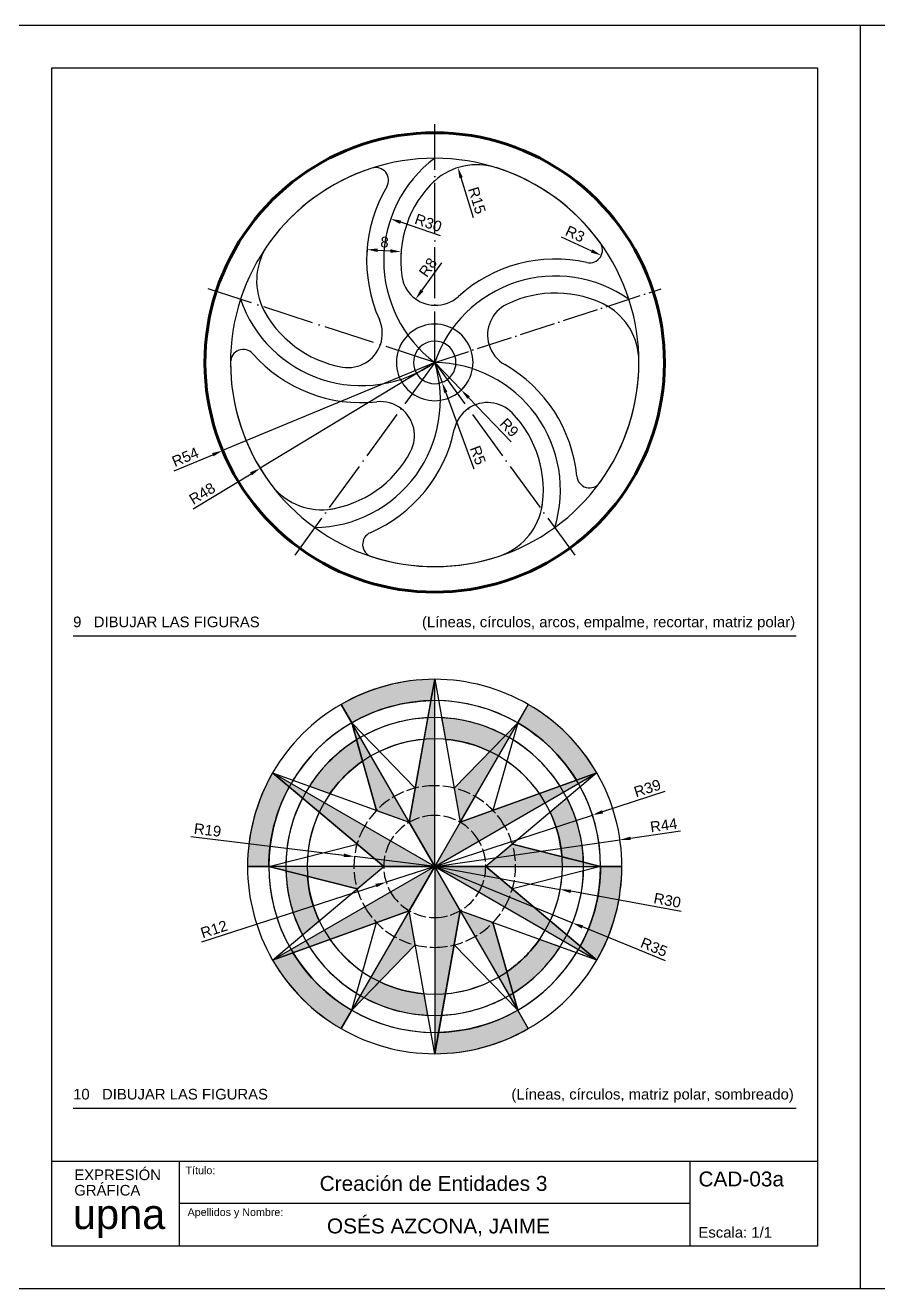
# Model space of a CAD drawing. Header units: millimetres. Extents: x 4357 to 9851, y 1421 to 2962.
# Drawn here: x 4581.1 to 4781.7, y 1421.5 to 1718.5 of the extents above; entities that cross this region are included whole.
import ezdxf

# ---------------------------------------------------------------- set-up
doc = ezdxf.new("R2010")
doc.units = ezdxf.units.MM
doc.linetypes.add('ACAD_ISO02W100', pattern=[15, 12, -3])
doc.linetypes.add('ACAD_ISO04W100', pattern=[30, 24, -3, 0, -3])
for name, color, linetype in [('010_formato', 5, 'Continuous'), ('015_cajetin', 4, 'Continuous'), ('020_rotulacion_textos', 4, 'Continuous'), ('030_linea_continua_gruesa', 7, 'Continuous'), ('031_linea_continua_fina', 4, 'Continuous'), ('033_linea_discontinua_fina', 4, 'Continuous'), ('034_ejes', 2, 'Continuous'), ('035_rayados_sombreados', 3, 'Continuous'), ('040_cotas', 1, 'Continuous')]:
    doc.layers.add(name, color=color, linetype=linetype)
doc.styles.add('Arial 1.8', font='arial.ttf', dxfattribs={"height": 1.8})
doc.styles.add('Arial 2.5', font='arial.ttf', dxfattribs={"height": 2.5})
doc.styles.add('Arial 3.5', font='arial.ttf', dxfattribs={"height": 3.5})
doc.styles.add('LogoUpna', font='swissl.ttf')
doc.dimstyles.new('Arial 2.5', dxfattribs={"dimtxt": 2.5, "dimasz": 2.5, "dimexe": 1.25, "dimexo": 0, "dimgap": 0.7, "dimtad": 1, "dimtxsty": 'Arial 2.5', "dimcen": 2.5, "dimadec": 0, "dimazin": 0, "dimtfac": 1, "dimtmove": 0, "dimatfit": 3, "dimfxl": 1, "dimarcsym": 0})

# ---------------------------------------------------------------- blocks, each defined once
blk = doc.blocks.new('*D10')
at = {"layer": '040_cotas', "color": 0, "lineweight": -2, "transparency": 16777216}
blk.add_line((4686.49, 1673.18), (4683.53, 1682.62), dxfattribs=at)
at = {"layer": '040_cotas', "color": 0, "transparency": 16777216}
blk.add_solid([(4683.93, 1682.75), (4683.14, 1682.5), (4682.79, 1685.01)], dxfattribs=at)
at = {"layer": 'Defpoints', "color": 0, "transparency": 16777216}
for p in [(4682.79, 1685.01), (4687.27, 1670.69)]:
    blk.add_point(p, dxfattribs=at)
at = {"layer": '040_cotas', "color": 0, "transparency": 16777216, "insert": (4687.27, 1677.3), "char_height": 2.5, "attachment_point": 5, "rotation": 287.3953, "style": 'Arial 2.5'}
blk.add_mtext('R15', dxfattribs=at)
blk = doc.blocks.new('*D11')
at = {"layer": '040_cotas', "color": 0, "lineweight": -2, "transparency": 16777216}
blk.add_line((4678.94, 1662.63), (4674.33, 1656.17), dxfattribs=at)
at = {"layer": '040_cotas', "color": 0, "transparency": 16777216}
blk.add_solid([(4673.99, 1656.41), (4674.67, 1655.92), (4672.88, 1654.13)], dxfattribs=at)
at = {"layer": 'Defpoints', "color": 0, "transparency": 16777216}
for p in [(4677.53, 1660.64), (4672.88, 1654.13)]:
    blk.add_point(p, dxfattribs=at)
at = {"layer": '040_cotas', "color": 0, "transparency": 16777216, "insert": (4675.76, 1661.56), "char_height": 2.5, "attachment_point": 5, "rotation": 54.4818, "style": 'Arial 2.5'}
blk.add_mtext('R8', dxfattribs=at)
blk = doc.blocks.new('*D12')
at = {"layer": '040_cotas', "color": 0, "lineweight": -2, "transparency": 16777216}
blk.add_line((4678.67, 1668.96), (4669.34, 1672.16), dxfattribs=at)
at = {"layer": '040_cotas', "color": 0, "transparency": 16777216}
blk.add_solid([(4669.47, 1672.56), (4669.2, 1671.77), (4666.97, 1672.98)], dxfattribs=at)
at = {"layer": 'Defpoints', "color": 0, "transparency": 16777216}
for p in [(4666.97, 1672.98), (4695.34, 1663.22)]:
    blk.add_point(p, dxfattribs=at)
at = {"layer": '040_cotas', "color": 0, "transparency": 16777216, "insert": (4675.83, 1672.02), "char_height": 2.5, "attachment_point": 5, "rotation": 341.026, "style": 'Arial 2.5'}
blk.add_mtext('R30', dxfattribs=at)
blk = doc.blocks.new('*D13')
at = {"layer": '040_cotas', "color": 0, "lineweight": -2, "transparency": 16777216}
blk.add_line((4707.04, 1668.77), (4714.23, 1665.42), dxfattribs=at)
at = {"layer": '040_cotas', "color": 0, "transparency": 16777216}
blk.add_solid([(4714.41, 1665.8), (4714.05, 1665.04), (4716.5, 1664.37)], dxfattribs=at)
at = {"layer": 'Defpoints', "color": 0, "transparency": 16777216}
for p in [(4713.78, 1665.63), (4716.5, 1664.37)]:
    blk.add_point(p, dxfattribs=at)
at = {"layer": '040_cotas', "color": 0, "transparency": 16777216, "insert": (4710.34, 1669.42), "char_height": 2.5, "attachment_point": 5, "rotation": 335.0387, "style": 'Arial 2.5'}
blk.add_mtext('R3', dxfattribs=at)
blk = doc.blocks.new('*D14')
at = {"layer": '040_cotas', "color": 0, "lineweight": -2, "transparency": 16777216}
for p, q in [((4677.34, 1639.22), (4683.59, 1632.74)), ((4695.32, 1620.57), (4685.32, 1630.94))]:
    blk.add_line(p, q, dxfattribs=at)
blk.add_arc((4677.34, 1639.22), 9, 306, 321.9104, dxfattribs=at)
at = {"layer": '040_cotas', "color": 0, "transparency": 16777216}
blk.add_solid([(4685.62, 1631.23), (4685.02, 1630.65), (4683.59, 1632.74)], dxfattribs=at)
at = {"layer": 'Defpoints', "color": 0, "transparency": 16777216}
for p in [(4677.34, 1639.22), (4683.59, 1632.74)]:
    blk.add_point(p, dxfattribs=at)
at = {"layer": '040_cotas', "color": 0, "transparency": 16777216, "insert": (4694.86, 1623.9), "char_height": 2.5, "attachment_point": 5, "rotation": 313.9527, "style": 'Arial 2.5'}
blk.add_mtext('R9', dxfattribs=at)
blk = doc.blocks.new('*D15')
at = {"layer": '040_cotas', "color": 0, "lineweight": -2, "transparency": 16777216}
for p, q in [((4677.34, 1639.22), (4679.07, 1634.53)), ((4686.59, 1614.16), (4679.94, 1632.19))]:
    blk.add_line(p, q, dxfattribs=at)
at = {"layer": '040_cotas', "color": 0, "transparency": 16777216}
blk.add_solid([(4680.33, 1632.33), (4679.55, 1632.04), (4679.07, 1634.53)], dxfattribs=at)
at = {"layer": 'Defpoints', "color": 0, "transparency": 16777216}
for p in [(4677.34, 1639.22), (4679.07, 1634.53)]:
    blk.add_point(p, dxfattribs=at)
at = {"layer": '040_cotas', "color": 0, "transparency": 16777216, "insert": (4687.5, 1617.4), "char_height": 2.5, "attachment_point": 5, "rotation": 290.2568, "style": 'Arial 2.5'}
blk.add_mtext('R5', dxfattribs=at)
blk = doc.blocks.new('*D16')
at = {"layer": '040_cotas', "color": 0, "lineweight": -2, "transparency": 16777216}
for p, q in [((4677.34, 1639.22), (4636.3, 1614.33)), ((4620.56, 1604.78), (4634.16, 1613.03))]:
    blk.add_line(p, q, dxfattribs=at)
at = {"layer": '040_cotas', "color": 0, "transparency": 16777216}
blk.add_solid([(4633.95, 1613.39), (4634.38, 1612.68), (4636.3, 1614.33)], dxfattribs=at)
at = {"layer": 'Defpoints', "color": 0, "transparency": 16777216}
for p in [(4677.34, 1639.22), (4636.3, 1614.33)]:
    blk.add_point(p, dxfattribs=at)
at = {"layer": '040_cotas', "color": 0, "transparency": 16777216, "insert": (4622.69, 1608.39), "char_height": 2.5, "attachment_point": 5, "rotation": 31.2387, "style": 'Arial 2.5'}
blk.add_mtext('R48', dxfattribs=at)
blk = doc.blocks.new('*D17')
at = {"layer": '040_cotas', "color": 0, "lineweight": -2, "transparency": 16777216}
for p, q in [((4677.34, 1639.22), (4627.48, 1618.49)), ((4616.07, 1613.74), (4625.17, 1617.53))]:
    blk.add_line(p, q, dxfattribs=at)
at = {"layer": '040_cotas', "color": 0, "transparency": 16777216}
blk.add_solid([(4625.01, 1617.91), (4625.33, 1617.14), (4627.48, 1618.49)], dxfattribs=at)
at = {"layer": 'Defpoints', "color": 0, "transparency": 16777216}
for p in [(4677.34, 1639.22), (4627.48, 1618.49)]:
    blk.add_point(p, dxfattribs=at)
at = {"layer": '040_cotas', "color": 0, "transparency": 16777216, "insert": (4618.71, 1616.97), "char_height": 2.5, "attachment_point": 5, "rotation": 22.5802, "style": 'Arial 2.5'}
blk.add_mtext('R54', dxfattribs=at)
blk = doc.blocks.new('*D18')
at = {"layer": '040_cotas', "color": 0, "lineweight": -2, "transparency": 16777216}
for p, q in [((4661.44, 1665.76), (4661.36, 1664.5)), ((4663.93, 1665.59), (4666.93, 1665.41)), ((4669.42, 1665.27), (4669.35, 1664.01))]:
    blk.add_line(p, q, dxfattribs=at)
at = {"layer": '040_cotas', "color": 0, "transparency": 16777216}
for points in [[(4663.96, 1666.01), (4663.91, 1665.18), (4661.44, 1665.74)], [(4666.95, 1665.82), (4666.9, 1664.99), (4669.42, 1665.25)]]:
    blk.add_solid(points, dxfattribs=at)
at = {"layer": 'Defpoints', "color": 0, "transparency": 16777216}
for p in [(4661.44, 1665.76), (4669.42, 1665.27), (4669.42, 1665.25)]:
    blk.add_point(p, dxfattribs=at)
at = {"layer": '040_cotas', "color": 0, "transparency": 16777216, "insert": (4665.55, 1667.47), "char_height": 2.5, "attachment_point": 5, "rotation": 356.4834, "style": 'Arial 2.5'}
blk.add_mtext('8', dxfattribs=at)
blk = doc.blocks.new('*D19')
at = {"layer": '040_cotas', "color": 0, "lineweight": -2, "transparency": 16777216}
for p, q in [((4731.46, 1538.37), (4716.8, 1533.59)), ((4677.34, 1520.72), (4714.42, 1532.81))]:
    blk.add_line(p, q, dxfattribs=at)
at = {"layer": '040_cotas', "color": 0, "transparency": 16777216}
blk.add_solid([(4716.67, 1533.98), (4716.93, 1533.19), (4714.42, 1532.81)], dxfattribs=at)
at = {"layer": 'Defpoints', "color": 0, "transparency": 16777216}
for p in [(4714.42, 1532.81), (4677.34, 1520.72)]:
    blk.add_point(p, dxfattribs=at)
at = {"layer": '040_cotas', "color": 0, "transparency": 16777216, "insert": (4727.34, 1539.11), "char_height": 2.5, "attachment_point": 5, "rotation": 18.0624, "style": 'Arial 2.5'}
blk.add_mtext('R39', dxfattribs=at)
blk = doc.blocks.new('*D20')
at = {"layer": '040_cotas', "color": 0, "lineweight": -2, "transparency": 16777216}
for p, q in [((4677.34, 1520.72), (4720.89, 1526.99)), ((4735.09, 1529.03), (4723.37, 1527.34))]:
    blk.add_line(p, q, dxfattribs=at)
at = {"layer": '040_cotas', "color": 0, "transparency": 16777216}
blk.add_solid([(4723.31, 1527.75), (4723.43, 1526.93), (4720.89, 1526.99)], dxfattribs=at)
at = {"layer": 'Defpoints', "color": 0, "transparency": 16777216}
for p in [(4720.89, 1526.99), (4677.34, 1520.72)]:
    blk.add_point(p, dxfattribs=at)
at = {"layer": '040_cotas', "color": 0, "transparency": 16777216, "insert": (4731.17, 1530.43), "char_height": 2.5, "attachment_point": 5, "rotation": 8.1844, "style": 'Arial 2.5'}
blk.add_mtext('R44', dxfattribs=at)
blk = doc.blocks.new('*D21')
at = {"layer": '040_cotas', "color": 0, "lineweight": -2, "transparency": 16777216}
for p, q in [((4677.34, 1520.72), (4706.86, 1515.34)), ((4735.3, 1510.15), (4709.32, 1514.89))]:
    blk.add_line(p, q, dxfattribs=at)
at = {"layer": '040_cotas', "color": 0, "transparency": 16777216}
blk.add_solid([(4709.39, 1515.3), (4709.24, 1514.48), (4706.86, 1515.34)], dxfattribs=at)
at = {"layer": 'Defpoints', "color": 0, "transparency": 16777216}
for p in [(4677.34, 1520.72), (4706.86, 1515.34)]:
    blk.add_point(p, dxfattribs=at)
at = {"layer": '040_cotas', "color": 0, "transparency": 16777216, "insert": (4732.03, 1512.76), "char_height": 2.5, "attachment_point": 5, "rotation": 349.6668, "style": 'Arial 2.5'}
blk.add_mtext('R30', dxfattribs=at)
blk = doc.blocks.new('*D22')
at = {"layer": '040_cotas', "color": 0, "lineweight": -2, "transparency": 16777216}
for p, q in [((4677.34, 1520.72), (4709.74, 1507.47)), ((4731.57, 1498.54), (4712.05, 1506.52))]:
    blk.add_line(p, q, dxfattribs=at)
at = {"layer": '040_cotas', "color": 0, "transparency": 16777216}
blk.add_solid([(4712.21, 1506.91), (4711.89, 1506.14), (4709.74, 1507.47)], dxfattribs=at)
at = {"layer": 'Defpoints', "color": 0, "transparency": 16777216}
for p in [(4677.34, 1520.72), (4709.74, 1507.47)]:
    blk.add_point(p, dxfattribs=at)
at = {"layer": '040_cotas', "color": 0, "transparency": 16777216, "insert": (4728.9, 1501.77), "char_height": 2.5, "attachment_point": 5, "rotation": 337.7537, "style": 'Arial 2.5'}
blk.add_mtext('R35', dxfattribs=at)
blk = doc.blocks.new('*D23')
at = {"layer": '040_cotas', "color": 0, "lineweight": -2, "transparency": 16777216}
for p, q in [((4620.05, 1527.78), (4656, 1523.35)), ((4677.34, 1520.72), (4658.49, 1523.04))]:
    blk.add_line(p, q, dxfattribs=at)
at = {"layer": '040_cotas', "color": 0, "transparency": 16777216}
blk.add_solid([(4656.05, 1523.76), (4655.95, 1522.94), (4658.49, 1523.04)], dxfattribs=at)
at = {"layer": 'Defpoints', "color": 0, "transparency": 16777216}
for p in [(4658.49, 1523.04), (4677.34, 1520.72)]:
    blk.add_point(p, dxfattribs=at)
at = {"layer": '040_cotas', "color": 0, "transparency": 16777216, "insert": (4623.95, 1529.29), "char_height": 2.5, "attachment_point": 5, "rotation": 352.9814, "style": 'Arial 2.5'}
blk.add_mtext('R19', dxfattribs=at)
blk = doc.blocks.new('*D24')
at = {"layer": '040_cotas', "color": 0, "lineweight": -2, "transparency": 16777216}
for p, q in [((4677.34, 1520.72), (4665.93, 1517.03)), ((4622.56, 1503), (4663.55, 1516.26))]:
    blk.add_line(p, q, dxfattribs=at)
at = {"layer": '040_cotas', "color": 0, "transparency": 16777216}
blk.add_solid([(4663.42, 1516.65), (4663.68, 1515.86), (4665.93, 1517.03)], dxfattribs=at)
at = {"layer": 'Defpoints', "color": 0, "transparency": 16777216}
for p in [(4677.34, 1520.72), (4665.93, 1517.03)]:
    blk.add_point(p, dxfattribs=at)
at = {"layer": '040_cotas', "color": 0, "transparency": 16777216, "insert": (4625.46, 1505.99), "char_height": 2.5, "attachment_point": 5, "rotation": 17.9279, "style": 'Arial 2.5'}
blk.add_mtext('R12', dxfattribs=at)

msp = doc.modelspace()

# ---------------------------------------------------------------- hatches: boundary and pattern name
at = {"layer": '035_rayados_sombreados'}
h = msp.add_hatch(color=256, dxfattribs=at)
h.dxf.hatch_style = 1
h.paths.add_polyline_path([(4676.448, 1559.711), (4677.343, 1564.722, 0.1316525), (4655.343, 1558.827), (4657.843, 1554.497, -0.1258231)])
h.paths.add_polyline_path([(4663.651, 1533.895), (4671.343, 1531.114), (4657.843, 1554.497)])
h.paths.add_polyline_path([(4677.343, 1564.722), (4676.448, 1559.711), (4671.343, 1531.114), (4677.343, 1520.722)])
h.paths.add_polyline_path([(4660.388, 1545.471), (4658.967, 1550.51, 0.1125559), (4647.871, 1539.6), (4652.713, 1537.85, -0.0908754)])
h = msp.add_hatch(color=256, dxfattribs=at)
h.dxf.hatch_style = 1
h.paths.add_polyline_path([(4710.662, 1540.991), (4715.448, 1542.722, 0.1316525), (4699.343, 1558.827), (4696.843, 1554.497, -0.1258231)])
h.paths.add_polyline_path([(4681.905, 1539.166), (4683.343, 1531.114), (4696.843, 1554.497)])
h.paths.add_polyline_path([(4715.448, 1542.722), (4710.662, 1540.991), (4683.343, 1531.114), (4677.343, 1520.722)])
h.paths.add_polyline_path([(4690.299, 1547.78), (4693.952, 1551.53, 0.1125559), (4678.956, 1555.684), (4679.861, 1550.616, -0.0908754)])
h = msp.add_hatch(color=256, dxfattribs=at)
h.dxf.hatch_style = 1
h.paths.add_polyline_path([(4643.13, 1539.442), (4639.238, 1542.722, 0.1316525), (4633.343, 1520.722), (4638.343, 1520.722, -0.1258231)])
h.paths.add_polyline_path([(4659.089, 1515.451), (4665.343, 1520.722), (4638.343, 1520.722)])
h.paths.add_polyline_path([(4639.238, 1542.722), (4643.13, 1539.442), (4665.343, 1520.722), (4677.343, 1520.722)])
h.paths.add_polyline_path([(4647.432, 1518.412), (4642.358, 1519.701, 0.1125559), (4646.257, 1504.637), (4650.195, 1507.955, -0.0908754)])
at = {"layer": '035_rayados_sombreados', "linetype": 'ACAD_ISO02W100', "ltscale": 0.5}
h = msp.add_hatch(color=256, dxfattribs=at)
h.dxf.hatch_style = 1
h.paths.add_polyline_path([(4711.556, 1502.001), (4715.448, 1498.722, 0.1316525), (4721.343, 1520.722), (4716.343, 1520.722, -0.1258231)])
h.paths.add_polyline_path([(4695.597, 1525.992), (4689.343, 1520.722), (4716.343, 1520.722)])
h.paths.add_polyline_path([(4715.448, 1498.722), (4711.556, 1502.001), (4689.343, 1520.722), (4677.343, 1520.722)])
h.paths.add_polyline_path([(4707.254, 1523.031), (4712.328, 1521.742, 0.1125559), (4708.428, 1536.806), (4704.491, 1533.488, -0.0908754)])
at = {"layer": '035_rayados_sombreados'}
h = msp.add_hatch(color=256, dxfattribs=at)
h.dxf.hatch_style = 1
h.paths.add_polyline_path([(4644.024, 1500.452), (4639.238, 1498.722, 0.1316525), (4655.343, 1482.616), (4657.843, 1486.947, -0.1258231)])
h.paths.add_polyline_path([(4672.78, 1502.277), (4671.343, 1510.329), (4657.843, 1486.947)])
h.paths.add_polyline_path([(4639.238, 1498.722), (4644.024, 1500.452), (4671.343, 1510.329), (4677.343, 1520.722)])
h.paths.add_polyline_path([(4664.387, 1493.663), (4660.734, 1489.913, 0.1125559), (4675.729, 1485.759), (4674.825, 1490.827, -0.0908754)])
h = msp.add_hatch(color=256, dxfattribs=at)
h.dxf.hatch_style = 1
h.paths.add_polyline_path([(4678.237, 1481.732), (4677.343, 1476.722, 0.1316525), (4699.343, 1482.616), (4696.843, 1486.947, -0.1258231)])
h.paths.add_polyline_path([(4691.035, 1507.548), (4683.343, 1510.329), (4696.843, 1486.947)])
h.paths.add_polyline_path([(4677.343, 1476.722), (4678.237, 1481.732), (4683.343, 1510.329), (4677.343, 1520.722)])
h.paths.add_polyline_path([(4694.298, 1495.972), (4695.719, 1490.934, 0.1125559), (4706.815, 1501.843), (4701.973, 1503.594, -0.0908754)])

# ---------------------------------------------------------------- linework, layer by layer
at = {"layer": '010_formato'}
for p, q in [((4567.343, 1718.472), (4777.343, 1718.472)), ((4777.343, 1718.472), (4777.343, 1421.472)), ((4777.343, 1718.472), (4987.343, 1718.472)), ((4777.343, 1421.472), (4567.343, 1421.472)), ((4987.343, 1421.472), (4777.343, 1421.472))]:
    msp.add_line(p, q, dxfattribs=at)
at = {"layer": '015_cajetin'}
for p, q in [((4587.343, 1708.472), (4767.343, 1708.472)), ((4587.343, 1431.472), (4587.343, 1708.472)), ((4767.343, 1708.472), (4767.343, 1431.472)), ((4587.343, 1451.472), (4767.343, 1451.472)), ((4617.343, 1431.472), (4617.343, 1451.472)), ((4737.343, 1451.472), (4737.343, 1431.472)), ((4737.343, 1441.472), (4617.343, 1441.472)), ((4767.343, 1431.472), (4587.343, 1431.472))]:
    msp.add_line(p, q, dxfattribs=at)
at = {"layer": '030_linea_continua_gruesa'}
for p, q in [((4677.343, 1681.938), (4677.343, 1681.983)), ((4677.343, 1681.938), (4677.343, 1681.983)), ((4677.343, 1681.938), (4677.343, 1681.983)), ((4677.343, 1681.938), (4677.343, 1681.983)), ((4636.717, 1652.422), (4636.674, 1652.436)), ((4636.717, 1652.422), (4636.674, 1652.436)), ((4636.717, 1652.422), (4636.674, 1652.436)), ((4636.717, 1652.422), (4636.674, 1652.436)), ((4717.969, 1652.422), (4718.012, 1652.436)), ((4717.969, 1652.422), (4718.012, 1652.436)), ((4717.969, 1652.422), (4718.012, 1652.436)), ((4717.969, 1652.422), (4718.012, 1652.436)), ((4652.234, 1604.663), (4652.208, 1604.627)), ((4652.234, 1604.663), (4652.208, 1604.627)), ((4652.234, 1604.663), (4652.208, 1604.627)), ((4652.234, 1604.663), (4652.208, 1604.627)), ((4702.451, 1604.663), (4702.478, 1604.627)), ((4702.451, 1604.663), (4702.478, 1604.627)), ((4702.451, 1604.663), (4702.478, 1604.627)), ((4702.451, 1604.663), (4702.478, 1604.627)), ((4671.343, 1531.114), (4677.343, 1564.722)), ((4677.343, 1520.722), (4677.343, 1564.722)), ((4677.343, 1564.722), (4683.343, 1531.114)), ((4677.343, 1520.722), (4677.343, 1564.722)), ((4677.343, 1520.722), (4677.343, 1564.722)), ((4677.343, 1520.722), (4677.343, 1564.722)), ((4677.343, 1520.722), (4655.343, 1558.827)), ((4677.343, 1520.722), (4699.343, 1558.827)), ((4663.651, 1533.895), (4657.843, 1554.497)), ((4657.843, 1554.497), (4672.78, 1539.166)), ((4681.905, 1539.166), (4696.843, 1554.497)), ((4696.843, 1554.497), (4691.035, 1533.895)), ((4677.343, 1520.722), (4639.238, 1542.722)), ((4639.238, 1542.722), (4671.343, 1531.114)), ((4677.343, 1520.722), (4639.238, 1542.722)), ((4677.343, 1520.722), (4639.238, 1542.722)), ((4665.343, 1520.722), (4639.238, 1542.722)), ((4677.343, 1520.722), (4639.238, 1542.722)), ((4677.343, 1520.722), (4715.448, 1542.722)), ((4677.343, 1520.722), (4715.448, 1542.722)), ((4677.343, 1520.722), (4715.448, 1542.722)), ((4677.343, 1520.722), (4715.448, 1542.722)), ((4683.343, 1531.114), (4715.448, 1542.722)), ((4715.448, 1542.722), (4689.343, 1520.722)), ((4638.343, 1520.722), (4659.089, 1525.992)), ((4695.597, 1525.992), (4716.343, 1520.722)), ((4677.343, 1520.722), (4633.343, 1520.722)), ((4659.089, 1515.451), (4638.343, 1520.722)), ((4677.343, 1520.722), (4639.238, 1498.722)), ((4639.238, 1498.722), (4665.343, 1520.722)), ((4677.343, 1520.722), (4639.238, 1498.722)), ((4677.343, 1520.722), (4639.238, 1498.722)), ((4677.343, 1520.722), (4639.238, 1498.722)), ((4677.343, 1520.722), (4655.343, 1482.616)), ((4677.343, 1520.722), (4677.343, 1476.722)), ((4677.343, 1520.722), (4677.343, 1476.722)), ((4677.343, 1520.722), (4715.448, 1498.722)), ((4677.343, 1520.722), (4677.343, 1476.722)), ((4677.343, 1520.722), (4699.343, 1482.616)), ((4677.343, 1520.722), (4715.448, 1498.722)), ((4677.343, 1520.722), (4677.343, 1476.722)), ((4677.343, 1520.722), (4715.448, 1498.722)), ((4677.343, 1520.722), (4721.343, 1520.722)), ((4677.343, 1520.722), (4715.448, 1498.722)), ((4689.343, 1520.722), (4715.448, 1498.722)), ((4716.343, 1520.722), (4695.597, 1515.451)), ((4671.343, 1510.329), (4639.238, 1498.722)), ((4677.343, 1476.722), (4671.343, 1510.329)), ((4683.343, 1510.329), (4677.343, 1476.722)), ((4715.448, 1498.722), (4683.343, 1510.329)), ((4657.843, 1486.947), (4663.651, 1507.548)), ((4691.035, 1507.548), (4696.843, 1486.947)), ((4672.78, 1502.277), (4657.843, 1486.947)), ((4696.843, 1486.947), (4681.905, 1502.277))]:
    msp.add_line(p, q, dxfattribs=at)
for points in [[(4655.343, 1558.827), (4657.843, 1554.497, -0.1258231), (4676.448, 1559.711), (4677.343, 1564.722, 0.1316525)], [(4699.343, 1558.827), (4696.843, 1554.497, -0.1258231), (4710.662, 1540.991), (4715.448, 1542.722, 0.1316525)], [(4693.952, 1551.53, 0.1125559), (4678.956, 1555.684), (4679.861, 1550.616, -0.0908754), (4690.299, 1547.78)], [(4658.967, 1550.51, 0.1125559), (4647.871, 1539.6), (4652.713, 1537.85, -0.0908754), (4660.388, 1545.471)], [(4633.343, 1520.722), (4638.343, 1520.722, -0.1258231), (4643.13, 1539.442), (4639.238, 1542.722, 0.1316525)], [(4712.328, 1521.742, 0.1125559), (4708.428, 1536.806), (4704.491, 1533.488, -0.0908754), (4707.254, 1523.031)], [(4721.343, 1520.722), (4716.343, 1520.722, -0.1258231), (4711.556, 1502.001), (4715.448, 1498.722, 0.1316525)], [(4642.358, 1519.701, 0.1125559), (4646.257, 1504.637), (4650.195, 1507.955, -0.0908754), (4647.432, 1518.412)], [(4695.719, 1490.934, 0.1125559), (4706.815, 1501.843), (4701.973, 1503.594, -0.0908754), (4694.298, 1495.972)], [(4655.343, 1482.616), (4657.843, 1486.947, -0.1258231), (4644.024, 1500.452), (4639.238, 1498.722, 0.1316525)], [(4660.734, 1489.913, 0.1125559), (4675.729, 1485.759), (4674.825, 1490.827, -0.0908754), (4664.387, 1493.663)], [(4699.343, 1482.616), (4696.843, 1486.947, -0.1258231), (4678.237, 1481.732), (4677.343, 1476.722, 0.1316525)]]:
    msp.add_lwpolyline(points, format="xyb", close=True, dxfattribs=at)
for points in [[(4677.343, 1564.722), (4676.448, 1559.711), (4671.343, 1531.114), (4677.343, 1520.722)], [(4657.843, 1554.497), (4663.651, 1533.895), (4671.343, 1531.114)], [(4696.843, 1554.497), (4681.905, 1539.166), (4683.343, 1531.114)], [(4639.238, 1542.722), (4643.13, 1539.442), (4665.343, 1520.722), (4677.343, 1520.722)], [(4715.448, 1542.722), (4710.662, 1540.991), (4683.343, 1531.114), (4677.343, 1520.722)], [(4716.343, 1520.722), (4695.597, 1525.992), (4689.343, 1520.722)], [(4638.343, 1520.722), (4659.089, 1515.451), (4665.343, 1520.722)], [(4639.238, 1498.722), (4644.024, 1500.452), (4671.343, 1510.329), (4677.343, 1520.722)], [(4677.343, 1476.722), (4678.237, 1481.732), (4683.343, 1510.329), (4677.343, 1520.722)], [(4715.448, 1498.722), (4711.556, 1502.001), (4689.343, 1520.722), (4677.343, 1520.722)], [(4657.843, 1486.947), (4672.78, 1502.277), (4671.343, 1510.329)], [(4696.843, 1486.947), (4691.035, 1507.548), (4683.343, 1510.329)]]:
    msp.add_lwpolyline(points, close=True, dxfattribs=at)
at = {"layer": '030_linea_continua_gruesa', "lineweight": 140}
for start, end in [(90, 162), (18, 90), (162, 234), (306, 18), (234, 306)]:
    msp.add_arc((4677.343, 1639.222), 54, start, end, dxfattribs=at)
at = {"layer": '030_linea_continua_gruesa'}
for centre, radius, start, end in [((4677.343, 1639.222), 48, 107.93964, 144.49355), ((4663.482, 1682.034), 3, 329.44022, 107.93964), ((4687.27, 1670.693), 15, 72.49355, 131.43644), ((4677.343, 1639.222), 48, 35.93964, 72.49355), ((4695.343, 1663.222), 26, 133.81306, 188.23888), ((4695.343, 1663.222), 26, 133.81306, 188.23888), ((4687.27, 1670.693), 15, 131.43644, 137.21641), ((4687.27, 1670.693), 15, 131.43644, 137.21641), ((4695.343, 1663.222), 34, 149.44022, 204.18089), ((4650.479, 1658.388), 15, 144.49355, 203.43644), ((4713.776, 1665.633), 3, 257.44022, 35.93964), ((4705.731, 1629.519), 34, 77.44022, 132.18089), ((4677.529, 1660.642), 8, 188.23888, 268.66937), ((4677.529, 1660.642), 8, 268.66937, 312.18089), ((4705.731, 1629.519), 26, 61.81306, 116.23888), ((4705.731, 1629.519), 26, 61.81306, 116.23888), ((4660.08, 1663.757), 26, 205.81306, 260.23888), ((4660.08, 1663.757), 26, 205.81306, 260.23888), ((4650.479, 1658.388), 15, 203.43644, 209.21641), ((4650.479, 1658.388), 15, 203.43644, 209.21641), ((4697.772, 1645.664), 8, 116.23888, 196.66937), ((4710.342, 1639.506), 15, 59.43644, 65.21641), ((4710.342, 1639.506), 15, 59.43644, 65.21641), ((4710.342, 1639.506), 15, 0.49355, 59.43644), ((4657.028, 1646.018), 8, 340.66937, 24.18089), ((4677.343, 1639.222), 9, 90, 162), ((4677.343, 1639.222), 9, 18, 90), ((4657.028, 1646.018), 8, 260.23888, 340.66937), ((4677.343, 1639.222), 5, 90, 162), ((4677.343, 1639.222), 5, 18, 90), ((4697.772, 1645.664), 8, 196.66937, 240.18089), ((4632.343, 1639.269), 3, 41.44022, 179.93964), ((4660.08, 1663.757), 34, 221.44022, 276.18089), ((4677.343, 1639.222), 9, 162, 234), ((4677.343, 1639.222), 5, 162, 234), ((4677.343, 1639.222), 5, 306, 18), ((4677.343, 1639.222), 9, 306, 18), ((4677.343, 1639.222), 48, 323.93964, 0.49355), ((4677.343, 1639.222), 48, 179.93964, 216.49355), ((4676.887, 1609.225), 34, 5.44022, 60.18089), ((4677.343, 1639.222), 5, 234, 306), ((4677.343, 1639.222), 9, 234, 306), ((4664.602, 1622.001), 8, 52.66937, 96.18089), ((4664.602, 1622.001), 8, 332.23888, 52.66937), ((4689.783, 1621.783), 8, 124.66937, 168.18089), ((4689.783, 1621.783), 8, 44.23888, 124.66937), ((4676.887, 1609.225), 26, 349.81306, 44.23888), ((4676.887, 1609.225), 26, 349.81306, 44.23888), ((4648.674, 1630.385), 34, 293.44022, 348.18089), ((4648.674, 1630.385), 26, 277.81306, 332.23888), ((4648.674, 1630.385), 26, 277.81306, 332.23888), ((4650.813, 1619.595), 15, 216.49355, 275.43644), ((4713.721, 1612.733), 3, 185.44022, 323.93964), ((4650.813, 1619.595), 15, 275.43644, 281.21641), ((4650.813, 1619.595), 15, 275.43644, 281.21641), ((4687.81, 1607.926), 15, 288.49355, 347.43644), ((4687.81, 1607.926), 15, 347.43644, 353.21641), ((4687.81, 1607.926), 15, 347.43644, 353.21641), ((4663.392, 1596.439), 3, 113.44022, 251.93964), ((4677.343, 1639.222), 48, 251.93964, 288.49355), ((4677.343, 1520.722), 44, 90, 150), ((4677.343, 1520.722), 44, 90, 150), ((4677.343, 1520.722), 44, 30, 90), ((4677.343, 1520.722), 44, 30, 90), ((4677.343, 1520.722), 39, 90, 150), ((4677.343, 1520.722), 39, 91.31422, 148.68578), ((4677.343, 1520.722), 39, 30, 90), ((4677.343, 1520.722), 39, 31.31422, 88.68578), ((4677.343, 1520.722), 35, 90, 150), ((4677.343, 1520.722), 35, 92.64214, 118.32993), ((4677.343, 1520.722), 35, 30, 90), ((4677.343, 1520.722), 35, 61.67007, 87.35786), ((4677.343, 1520.722), 35, 121.67007, 147.35786), ((4677.343, 1520.722), 30, 90, 150), ((4677.343, 1520.722), 30, 94.81533, 115.58538), ((4677.343, 1520.722), 30, 30, 90), ((4677.343, 1520.722), 30, 64.41462, 85.18467), ((4677.343, 1520.722), 35, 32.64214, 58.32993), ((4677.343, 1520.722), 30, 124.41462, 145.18467), ((4677.343, 1520.722), 30, 34.81533, 55.58538), ((4677.343, 1520.722), 44, 150, 210), ((4677.343, 1520.722), 44, 150, 210), ((4677.343, 1520.722), 44, 330, 30), ((4677.343, 1520.722), 44, 330, 30), ((4677.343, 1520.722), 39, 150, 210), ((4677.343, 1520.722), 39, 151.31422, 208.68578), ((4677.343, 1520.722), 39, 330, 30), ((4677.343, 1520.722), 39, 331.31422, 28.68578), ((4677.343, 1520.722), 35, 150, 210), ((4677.343, 1520.722), 35, 152.64214, 178.32993), ((4677.343, 1520.722), 30, 150, 210), ((4677.343, 1520.722), 30, 330, 30), ((4677.343, 1520.722), 35, 330, 30), ((4677.343, 1520.722), 35, 1.67007, 27.35786), ((4677.343, 1520.722), 30, 154.81533, 175.58538), ((4677.343, 1520.722), 30, 4.41462, 25.18467), ((4677.343, 1520.722), 35, 181.67007, 207.35786), ((4677.343, 1520.722), 30, 184.41462, 205.18467), ((4677.343, 1520.722), 30, 334.81533, 355.58538), ((4677.343, 1520.722), 35, 332.64214, 358.32993), ((4677.343, 1520.722), 35, 210, 270), ((4677.343, 1520.722), 30, 210, 270), ((4677.343, 1520.722), 30, 214.81533, 235.58538), ((4677.343, 1520.722), 30, 270, 330), ((4677.343, 1520.722), 35, 270, 330), ((4677.343, 1520.722), 30, 304.41462, 325.18467), ((4677.343, 1520.722), 39, 210, 270), ((4677.343, 1520.722), 39, 211.31422, 268.68578), ((4677.343, 1520.722), 35, 212.64214, 238.32993), ((4677.343, 1520.722), 39, 270, 330), ((4677.343, 1520.722), 39, 271.31422, 328.68578), ((4677.343, 1520.722), 35, 301.67007, 327.35786), ((4677.343, 1520.722), 44, 210, 270), ((4677.343, 1520.722), 44, 210, 270), ((4677.343, 1520.722), 44, 270, 330), ((4677.343, 1520.722), 44, 270, 330), ((4677.343, 1520.722), 30, 244.41462, 265.18467), ((4677.343, 1520.722), 30, 274.81533, 295.58538), ((4677.343, 1520.722), 35, 241.67007, 267.35786), ((4677.343, 1520.722), 35, 272.64214, 298.32993)]:
    msp.add_arc(centre, radius, start, end, dxfattribs=at)
at = {"layer": '031_linea_continua_fina'}
for p, q in [((4592.343, 1574.972), (4762.343, 1574.972)), ((4592.343, 1463.954), (4762.343, 1463.954))]:
    msp.add_line(p, q, dxfattribs=at)
for centre, radius, start, end in [((4677.343, 1639.222), 48, 90, 162), ((4695.343, 1663.222), 30, 126.8699, 233.1301), ((4677.343, 1639.222), 48, 18, 90), ((4705.731, 1629.519), 30, 54.8699, 161.1301), ((4677.343, 1639.222), 48, 162, 234), ((4660.08, 1663.757), 30, 198.8699, 305.1301), ((4677.343, 1639.222), 48, 306, 18), ((4648.674, 1630.385), 30, 270.8699, 17.1301), ((4676.887, 1609.225), 30, 342.8699, 89.1301), ((4677.343, 1639.222), 48, 234, 306)]:
    msp.add_arc(centre, radius, start, end, dxfattribs=at)
at = {"layer": '033_linea_discontinua_fina', "linetype": 'ACAD_ISO02W100', "ltscale": 0.25}
for radius, start, end in [(19, 90, 150), (19, 30, 90), (12, 90, 150), (12, 30, 90), (19, 150, 210), (19, 330, 30), (12, 150, 210), (12, 330, 30), (12, 210, 270), (12, 270, 330), (19, 210, 270), (19, 270, 330)]:
    msp.add_arc((4677.343, 1520.722), radius, start, end, dxfattribs=at)
at = {"layer": '034_ejes', "linetype": 'ACAD_ISO04W100', "ltscale": 0.5}
for q in [(4677.343, 1695.222), (4624.084, 1656.526), (4644.427, 1593.917), (4710.259, 1593.917)]:
    msp.add_line((4677.343, 1639.222), q, dxfattribs=at)
at = {"layer": '034_ejes', "linetype": 'ACAD_ISO04W100', "ltscale": 0.35}
msp.add_line((4677.343, 1639.222), (4730.602, 1656.526), dxfattribs=at)

# ---------------------------------------------------------------- texts
at = {"layer": '020_rotulacion_textos'}
for s, height, style, p in [('9   DIBUJAR LAS FIGURAS', 2.5, 'Arial 2.5', (4592.343, 1576.972)), ('(Líneas, círculos, arcos, empalme, recortar, matriz polar)', 2.5, 'Arial 2.5', (4674.348, 1576.971)), ('10   DIBUJAR LAS FIGURAS', 2.5, 'Arial 2.5', (4592.343, 1465.954)), ('(Líneas, círculos, matriz polar, sombreado)', 2.5, 'Arial 2.5', (4695.374, 1465.953)), ('Título:', 1.8, 'Arial 1.8', (4618.774, 1448.395)), ('Creación de Entidades 3', 3.5, 'Arial 3.5', (4650.295, 1444.472)), ('CAD-03a', 3.5, 'Arial 3.5', (4739.343, 1445.522)), ('Apellidos y Nombre:', 1.8, 'Arial 1.8', (4619.252, 1438.578)), ('OSÉS AZCONA, JAIME', 3.5, 'Arial 3.5', (4652.013, 1434.472)), ('Escala: 1/1', 2.5, 'Arial 2.5', (4739.343, 1433.472))]:
    msp.add_text(s, height=height, dxfattribs=dict(at, style=style)).set_placement(p)
at = {"layer": '020_rotulacion_textos', "linetype": 'Continuous', "style": 'LogoUpna'}
for s, p in [('EXPRESIÓN', (4592.618, 1447.001)), ('GRÁFICA', (4592.618, 1443.374))]:
    msp.add_text(s, height=2.5, dxfattribs=at).set_placement(p)
at = {"layer": '020_rotulacion_textos', "color": 10, "style": 'LogoUpna'}
msp.add_text('upna', height=7, dxfattribs=at).set_placement((4592.274, 1435.505))

# ---------------------------------------------------------------- dimensions: what is measured, and where the dimension line sits
at = {"layer": '040_cotas'}
for center, mpoint, picture, middle in [((4687.27, 1670.693), (4682.785, 1685.007), '*D10', (4685.385, 1676.709)), ((4695.343, 1663.222), (4666.973, 1672.976), '*D12', (4675.184, 1670.153)), ((4713.776, 1665.633), (4716.496, 1664.367), '*D13', (4709.501, 1667.624)), ((4677.529, 1660.642), (4672.881, 1654.131), '*D11', (4677.365, 1660.413)), ((4677.343, 1639.222), (4636.302, 1614.328), '*D16', (4623.718, 1606.695)), ((4677.343, 1639.222), (4683.589, 1632.742), '*D14', (4693.438, 1622.527)), ((4677.343, 1639.222), (4679.074, 1634.531), '*D15', (4685.649, 1616.714)), ((4677.343, 1520.722), (4714.421, 1532.814), '*D19', (4727.953, 1537.227)), ((4677.343, 1520.722), (4658.485, 1523.043), '*D23', (4623.708, 1527.325)), ((4677.343, 1520.722), (4720.895, 1526.985), '*D20', (4731.445, 1528.503)), ((4677.343, 1520.722), (4665.926, 1517.028), '*D24', (4626.06, 1504.13)), ((4677.343, 1520.722), (4706.856, 1515.34), '*D21', (4731.676, 1510.815)), ((4677.343, 1520.722), (4709.738, 1507.471), '*D22', (4728.147, 1499.941))]:
    dim = msp.add_radius_dim(center=center, mpoint=mpoint, dimstyle='Arial 2.5', dxfattribs=at)
    dim.commit()
    dim.dimension.update_dxf_attribs({"geometry": picture, "text_midpoint": middle, "dimtype": 164})
dim = msp.add_aligned_dim(p1=(4661.438, 1665.759), p2=(4669.424, 1665.269), distance=-0.015, dimstyle='Arial 2.5', dxfattribs=at)
dim.commit()
dim.dimension.update_dxf_attribs({"geometry": '*D18', "text_midpoint": (4665.551, 1667.472)})
dim = msp.add_radius_dim(center=(4677.343, 1639.222), mpoint=(4627.482, 1618.487), dimstyle='Arial 2.5', dxfattribs=at)
dim.commit()
dim.dimension.update_dxf_attribs({"geometry": '*D17', "text_midpoint": (4618.709, 1616.973)})

doc.saveas('drawing.dxf')
